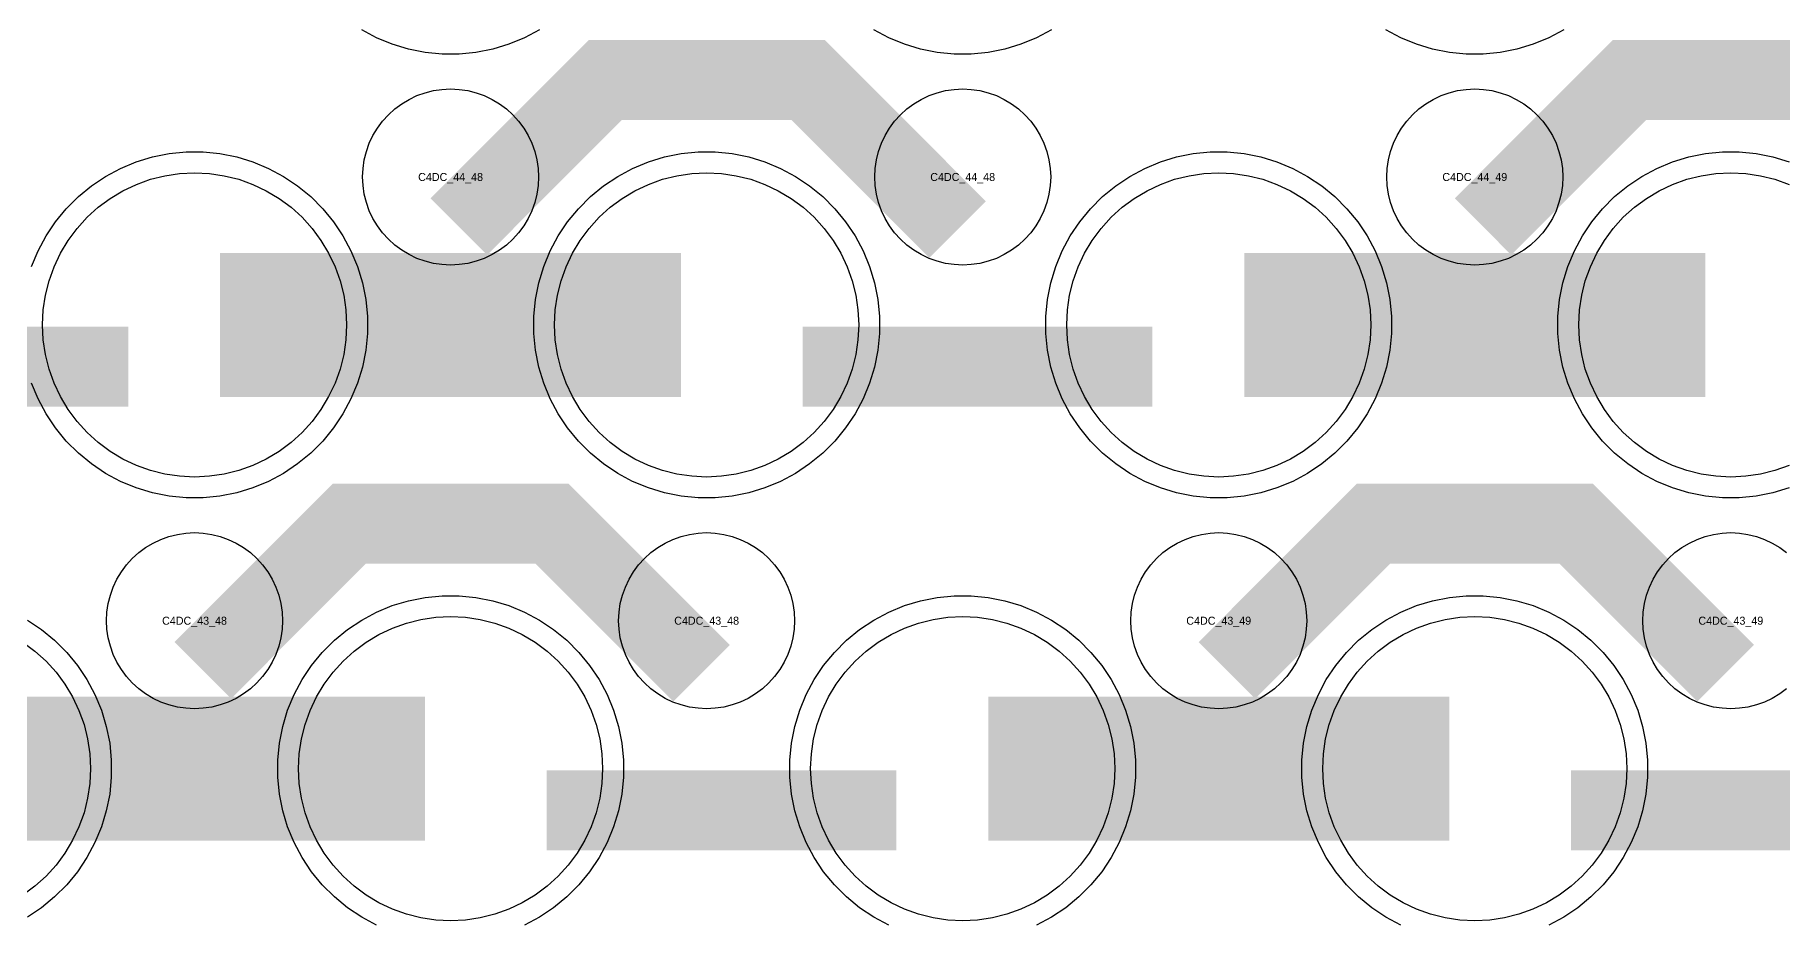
# Model space of a CAD drawing. Extents: x -11880 to 11880, y -14992 to 14992.
# Drawn here: x 3310 to 3856, y -8930 to -8652 of the extents above; entities that cross this region are included whole.
import ezdxf
from ezdxf.enums import TextEntityAlignment as Align

# ---------------------------------------------------------------- set-up
doc = ezdxf.new("R2010")
doc.units = 0
doc.header["$MEASUREMENT"] = 0
for name, color, linetype in [('GDS_775_DT_237', 138, 'CONTINUOUS'), ('RDL1_FS', 34, 'CONTINUOUS'), ('RDL_BS', 160, 'CONTINUOUS')]:
    doc.layers.add(name, color=color, linetype=linetype)

msp = doc.modelspace()

# ---------------------------------------------------------------- linework, layer by layer
at = {"layer": 'RDL1_FS'}
for points in [[(3360, -8790.254), (3355.343, -8790.025), (3350.732, -8789.341), (3346.209, -8788.209), (3341.819, -8786.637), (3337.605, -8784.645), (3333.605, -8782.247), (3329.86, -8779.469), (3326.406, -8776.339), (3323.276, -8772.885), (3320.498, -8769.14), (3318.1, -8765.14), (3316.108, -8760.926), (3314.536, -8756.536), (3313.404, -8752.013), (3312.72, -8747.402), (3312.491, -8742.745), (3312.72, -8738.088), (3313.404, -8733.477), (3314.536, -8728.954), (3316.108, -8724.564), (3318.1, -8720.35), (3320.498, -8716.35), (3323.276, -8712.605), (3326.406, -8709.151), (3329.86, -8706.021), (3333.605, -8703.243), (3337.605, -8700.845), (3341.819, -8698.853), (3346.209, -8697.281), (3350.732, -8696.149), (3355.343, -8695.465), (3360, -8695.236), (3364.657, -8695.465), (3369.268, -8696.149), (3373.791, -8697.281), (3378.181, -8698.853), (3382.395, -8700.845), (3386.395, -8703.243), (3390.14, -8706.021), (3393.594, -8709.151), (3396.724, -8712.605), (3399.502, -8716.35), (3401.9, -8720.35), (3403.892, -8724.564), (3405.464, -8728.954), (3406.596, -8733.477), (3407.28, -8738.088), (3407.509, -8742.745), (3407.28, -8747.402), (3406.596, -8752.013), (3405.464, -8756.536), (3403.892, -8760.926), (3401.9, -8765.14), (3399.502, -8769.14), (3396.724, -8772.885), (3393.594, -8776.339), (3390.14, -8779.469), (3386.395, -8782.247), (3382.395, -8784.645), (3378.181, -8786.637), (3373.791, -8788.209), (3369.268, -8789.341), (3364.657, -8790.025)], [(3520, -8790.254), (3515.343, -8790.025), (3510.732, -8789.341), (3506.209, -8788.209), (3501.819, -8786.637), (3497.605, -8784.645), (3493.605, -8782.247), (3489.86, -8779.469), (3486.406, -8776.339), (3483.276, -8772.885), (3480.498, -8769.14), (3478.1, -8765.14), (3476.108, -8760.926), (3474.536, -8756.536), (3473.404, -8752.013), (3472.72, -8747.402), (3472.491, -8742.745), (3472.72, -8738.088), (3473.404, -8733.477), (3474.536, -8728.954), (3476.108, -8724.564), (3478.1, -8720.35), (3480.498, -8716.35), (3483.276, -8712.605), (3486.406, -8709.151), (3489.86, -8706.021), (3493.605, -8703.243), (3497.605, -8700.845), (3501.819, -8698.853), (3506.209, -8697.281), (3510.732, -8696.149), (3515.343, -8695.465), (3520, -8695.236), (3524.657, -8695.465), (3529.268, -8696.149), (3533.791, -8697.281), (3538.181, -8698.853), (3542.395, -8700.845), (3546.395, -8703.243), (3550.14, -8706.021), (3553.594, -8709.151), (3556.724, -8712.605), (3559.502, -8716.35), (3561.9, -8720.35), (3563.892, -8724.564), (3565.464, -8728.954), (3566.596, -8733.477), (3567.28, -8738.088), (3567.509, -8742.745), (3567.28, -8747.402), (3566.596, -8752.013), (3565.464, -8756.536), (3563.892, -8760.926), (3561.9, -8765.14), (3559.502, -8769.14), (3556.724, -8772.885), (3553.594, -8776.339), (3550.14, -8779.469), (3546.395, -8782.247), (3542.395, -8784.645), (3538.181, -8786.637), (3533.791, -8788.209), (3529.268, -8789.341), (3524.657, -8790.025)], [(3680, -8790.254), (3675.343, -8790.025), (3670.732, -8789.341), (3666.209, -8788.209), (3661.819, -8786.637), (3657.605, -8784.645), (3653.605, -8782.247), (3649.86, -8779.469), (3646.406, -8776.339), (3643.276, -8772.885), (3640.498, -8769.14), (3638.1, -8765.14), (3636.108, -8760.926), (3634.536, -8756.536), (3633.404, -8752.013), (3632.72, -8747.402), (3632.491, -8742.745), (3632.72, -8738.088), (3633.404, -8733.477), (3634.536, -8728.954), (3636.108, -8724.564), (3638.1, -8720.35), (3640.498, -8716.35), (3643.276, -8712.605), (3646.406, -8709.151), (3649.86, -8706.021), (3653.605, -8703.243), (3657.605, -8700.845), (3661.819, -8698.853), (3666.209, -8697.281), (3670.732, -8696.149), (3675.343, -8695.465), (3680, -8695.236), (3684.657, -8695.465), (3689.268, -8696.149), (3693.791, -8697.281), (3698.181, -8698.853), (3702.395, -8700.845), (3706.395, -8703.243), (3710.14, -8706.021), (3713.594, -8709.151), (3716.724, -8712.605), (3719.502, -8716.35), (3721.9, -8720.35), (3723.892, -8724.564), (3725.464, -8728.954), (3726.596, -8733.477), (3727.28, -8738.088), (3727.509, -8742.745), (3727.28, -8747.402), (3726.596, -8752.013), (3725.464, -8756.536), (3723.892, -8760.926), (3721.9, -8765.14), (3719.502, -8769.14), (3716.724, -8772.885), (3713.594, -8776.339), (3710.14, -8779.469), (3706.395, -8782.247), (3702.395, -8784.645), (3698.181, -8786.637), (3693.791, -8788.209), (3689.268, -8789.341), (3684.657, -8790.025)], [(3440, -8928.819), (3435.343, -8928.59), (3430.732, -8927.906), (3426.209, -8926.774), (3421.819, -8925.202), (3417.605, -8923.21), (3413.605, -8920.812), (3409.86, -8918.034), (3406.406, -8914.904), (3403.276, -8911.45), (3400.498, -8907.705), (3398.1, -8903.705), (3396.108, -8899.491), (3394.536, -8895.101), (3393.404, -8890.578), (3392.72, -8885.967), (3392.491, -8881.31), (3392.72, -8876.653), (3393.404, -8872.042), (3394.536, -8867.519), (3396.108, -8863.129), (3398.1, -8858.915), (3400.498, -8854.915), (3403.276, -8851.17), (3406.406, -8847.716), (3409.86, -8844.586), (3413.605, -8841.808), (3417.605, -8839.41), (3421.819, -8837.418), (3426.209, -8835.846), (3430.732, -8834.714), (3435.343, -8834.03), (3440, -8833.801), (3444.657, -8834.03), (3449.268, -8834.714), (3453.791, -8835.846), (3458.181, -8837.418), (3462.395, -8839.41), (3466.395, -8841.808), (3470.14, -8844.586), (3473.594, -8847.716), (3476.724, -8851.17), (3479.502, -8854.915), (3481.9, -8858.915), (3483.892, -8863.129), (3485.464, -8867.519), (3486.596, -8872.042), (3487.28, -8876.653), (3487.509, -8881.31), (3487.28, -8885.967), (3486.596, -8890.578), (3485.464, -8895.101), (3483.892, -8899.491), (3481.9, -8903.705), (3479.502, -8907.705), (3476.724, -8911.45), (3473.594, -8914.904), (3470.14, -8918.034), (3466.395, -8920.812), (3462.395, -8923.21), (3458.181, -8925.202), (3453.791, -8926.774), (3449.268, -8927.906), (3444.657, -8928.59)], [(3600, -8928.819), (3595.343, -8928.59), (3590.732, -8927.906), (3586.209, -8926.774), (3581.819, -8925.202), (3577.605, -8923.21), (3573.605, -8920.812), (3569.86, -8918.034), (3566.406, -8914.904), (3563.276, -8911.45), (3560.498, -8907.705), (3558.1, -8903.705), (3556.108, -8899.491), (3554.536, -8895.101), (3553.404, -8890.578), (3552.72, -8885.967), (3552.491, -8881.31), (3552.72, -8876.653), (3553.404, -8872.042), (3554.536, -8867.519), (3556.108, -8863.129), (3558.1, -8858.915), (3560.498, -8854.915), (3563.276, -8851.17), (3566.406, -8847.716), (3569.86, -8844.586), (3573.605, -8841.808), (3577.605, -8839.41), (3581.819, -8837.418), (3586.209, -8835.846), (3590.732, -8834.714), (3595.343, -8834.03), (3600, -8833.801), (3604.657, -8834.03), (3609.268, -8834.714), (3613.791, -8835.846), (3618.181, -8837.418), (3622.395, -8839.41), (3626.395, -8841.808), (3630.14, -8844.586), (3633.594, -8847.716), (3636.724, -8851.17), (3639.502, -8854.915), (3641.9, -8858.915), (3643.892, -8863.129), (3645.464, -8867.519), (3646.596, -8872.042), (3647.28, -8876.653), (3647.509, -8881.31), (3647.28, -8885.967), (3646.596, -8890.578), (3645.464, -8895.101), (3643.892, -8899.491), (3641.9, -8903.705), (3639.502, -8907.705), (3636.724, -8911.45), (3633.594, -8914.904), (3630.14, -8918.034), (3626.395, -8920.812), (3622.395, -8923.21), (3618.181, -8925.202), (3613.791, -8926.774), (3609.268, -8927.906), (3604.657, -8928.59)], [(3760, -8928.819), (3755.343, -8928.59), (3750.732, -8927.906), (3746.209, -8926.774), (3741.819, -8925.202), (3737.605, -8923.21), (3733.605, -8920.812), (3729.86, -8918.034), (3726.406, -8914.904), (3723.276, -8911.45), (3720.498, -8907.705), (3718.1, -8903.705), (3716.108, -8899.491), (3714.536, -8895.101), (3713.404, -8890.578), (3712.72, -8885.967), (3712.491, -8881.31), (3712.72, -8876.653), (3713.404, -8872.042), (3714.536, -8867.519), (3716.108, -8863.129), (3718.1, -8858.915), (3720.498, -8854.915), (3723.276, -8851.17), (3726.406, -8847.716), (3729.86, -8844.586), (3733.605, -8841.808), (3737.605, -8839.41), (3741.819, -8837.418), (3746.209, -8835.846), (3750.732, -8834.714), (3755.343, -8834.03), (3760, -8833.801), (3764.657, -8834.03), (3769.268, -8834.714), (3773.791, -8835.846), (3778.181, -8837.418), (3782.395, -8839.41), (3786.395, -8841.808), (3790.14, -8844.586), (3793.594, -8847.716), (3796.724, -8851.17), (3799.502, -8854.915), (3801.9, -8858.915), (3803.892, -8863.129), (3805.464, -8867.519), (3806.596, -8872.042), (3807.28, -8876.653), (3807.509, -8881.31), (3807.28, -8885.967), (3806.596, -8890.578), (3805.464, -8895.101), (3803.892, -8899.491), (3801.9, -8903.705), (3799.502, -8907.705), (3796.724, -8911.45), (3793.594, -8914.904), (3790.14, -8918.034), (3786.395, -8920.812), (3782.395, -8923.21), (3778.181, -8925.202), (3773.791, -8926.774), (3769.268, -8927.906), (3764.657, -8928.59)]]:
    msp.add_lwpolyline(points, close=True, dxfattribs=at)
for points in [[(3858.181, -8786.637), (3853.791, -8788.209), (3849.268, -8789.341), (3844.657, -8790.025), (3840, -8790.254), (3835.343, -8790.025), (3830.732, -8789.341), (3826.209, -8788.209), (3821.819, -8786.637), (3817.605, -8784.645), (3813.605, -8782.247), (3809.86, -8779.469), (3806.406, -8776.339), (3803.276, -8772.885), (3800.498, -8769.14), (3798.1, -8765.14), (3796.108, -8760.926), (3794.536, -8756.536), (3793.404, -8752.013), (3792.72, -8747.402), (3792.491, -8742.745), (3792.72, -8738.088), (3793.404, -8733.477), (3794.536, -8728.954), (3796.108, -8724.564), (3798.1, -8720.35), (3800.498, -8716.35), (3803.276, -8712.605), (3806.406, -8709.151), (3809.86, -8706.021), (3813.605, -8703.243), (3817.605, -8700.845), (3821.819, -8698.853), (3826.209, -8697.281), (3830.732, -8696.149), (3835.343, -8695.465), (3840, -8695.236), (3844.657, -8695.465), (3849.268, -8696.149), (3853.791, -8697.281), (3858.181, -8698.853)], [(3306.395, -8841.808), (3310.14, -8844.586), (3313.594, -8847.716), (3316.724, -8851.17), (3319.502, -8854.915), (3321.9, -8858.915), (3323.892, -8863.129), (3325.464, -8867.519), (3326.596, -8872.042), (3327.28, -8876.653), (3327.509, -8881.31), (3327.28, -8885.967), (3326.596, -8890.578), (3325.464, -8895.101), (3323.892, -8899.491), (3321.9, -8903.705), (3319.502, -8907.705), (3316.724, -8911.45), (3313.594, -8914.904), (3310.14, -8918.034), (3306.395, -8920.812)]]:
    msp.add_lwpolyline(points, dxfattribs=at)
for points in [[(3368.002, -8742.745, 45, 45, 0), (3440.002, -8742.745, 45, 45, 0)], [(3440.002, -8742.745, 45, 45, 0), (3512.002, -8742.745, 45, 45, 0)], [(3688.002, -8742.745, 45, 45, 0), (3760.002, -8742.745, 45, 45, 0)], [(3760.002, -8742.745, 45, 45, 0), (3832.002, -8742.745, 45, 45, 0)], [(3288.002, -8881.31, 45, 45, 0), (3360.002, -8881.31, 45, 45, 0)], [(3360.002, -8881.31, 45, 45, 0), (3432.002, -8881.31, 45, 45, 0)], [(3608.002, -8881.31, 45, 45, 0), (3680.002, -8881.31, 45, 45, 0)], [(3680.002, -8881.31, 45, 45, 0), (3752.002, -8881.31, 45, 45, 0)]]:
    msp.add_lwpolyline(points, format="xyseb", dxfattribs=at)
at = {"layer": 'RDL_BS'}
for points in [[(3467.777, -8650.563), (3463.115, -8653.055), (3458.205, -8655.086), (3453.165, -8656.617), (3447.938, -8657.663), (3442.644, -8658.18), (3437.356, -8658.18), (3432.062, -8657.663), (3426.835, -8656.617), (3421.795, -8655.086), (3416.885, -8653.055), (3412.223, -8650.563)], [(3627.777, -8650.563), (3623.115, -8653.055), (3618.205, -8655.086), (3613.165, -8656.617), (3607.938, -8657.663), (3602.644, -8658.18), (3597.356, -8658.18), (3592.062, -8657.663), (3586.835, -8656.617), (3581.795, -8655.086), (3576.885, -8653.055), (3572.223, -8650.563)], [(3787.777, -8650.563), (3783.115, -8653.055), (3778.205, -8655.086), (3773.165, -8656.617), (3767.938, -8657.663), (3762.644, -8658.18), (3757.356, -8658.18), (3752.062, -8657.663), (3746.835, -8656.617), (3741.795, -8655.086), (3736.885, -8653.055), (3732.223, -8650.563)], [(3309.094, -8724.54), (3311.125, -8719.63), (3313.617, -8714.968), (3316.564, -8710.554), (3319.926, -8706.453), (3323.708, -8702.671), (3327.809, -8699.309), (3332.223, -8696.362), (3336.885, -8693.87), (3341.795, -8691.839), (3346.835, -8690.308), (3352.062, -8689.262), (3357.356, -8688.745), (3362.644, -8688.745), (3367.938, -8689.262), (3373.165, -8690.308), (3378.205, -8691.839), (3383.115, -8693.87), (3387.777, -8696.362), (3392.191, -8699.309), (3396.292, -8702.671), (3400.074, -8706.453), (3403.436, -8710.554), (3406.383, -8714.968), (3408.875, -8719.63), (3410.906, -8724.54), (3412.437, -8729.58), (3413.483, -8734.807), (3414, -8740.101), (3414, -8745.389), (3413.483, -8750.683), (3412.437, -8755.91), (3410.906, -8760.95), (3408.875, -8765.86), (3406.383, -8770.522), (3403.436, -8774.936), (3400.074, -8779.037), (3396.292, -8782.819), (3392.191, -8786.181), (3387.777, -8789.128), (3383.115, -8791.62), (3378.205, -8793.651), (3373.165, -8795.182), (3367.938, -8796.228), (3362.644, -8796.745), (3357.356, -8796.745), (3352.062, -8796.228), (3346.835, -8795.182), (3341.795, -8793.651), (3336.885, -8791.62), (3332.223, -8789.128), (3327.809, -8786.181), (3323.708, -8782.819), (3319.926, -8779.037), (3316.564, -8774.936), (3313.617, -8770.522), (3311.125, -8765.86), (3309.094, -8760.95)], [(3858.205, -8793.651), (3853.165, -8795.182), (3847.938, -8796.228), (3842.644, -8796.745), (3837.356, -8796.745), (3832.062, -8796.228), (3826.835, -8795.182), (3821.795, -8793.651), (3816.885, -8791.62), (3812.223, -8789.128), (3807.809, -8786.181), (3803.708, -8782.819), (3799.926, -8779.037), (3796.564, -8774.936), (3793.617, -8770.522), (3791.125, -8765.86), (3789.094, -8760.95), (3787.563, -8755.91), (3786.517, -8750.683), (3786, -8745.389), (3786, -8740.101), (3786.517, -8734.807), (3787.563, -8729.58), (3789.094, -8724.54), (3791.125, -8719.63), (3793.617, -8714.968), (3796.564, -8710.554), (3799.926, -8706.453), (3803.708, -8702.671), (3807.809, -8699.309), (3812.223, -8696.362), (3816.885, -8693.87), (3821.795, -8691.839), (3826.835, -8690.308), (3832.062, -8689.262), (3837.356, -8688.745), (3842.644, -8688.745), (3847.938, -8689.262), (3853.165, -8690.308), (3858.205, -8691.839)], [(3857.443, -8856.376), (3855.28, -8857.979), (3852.956, -8859.372), (3850.519, -8860.524), (3847.984, -8861.431), (3845.365, -8862.088), (3842.693, -8862.484), (3840, -8862.616), (3837.307, -8862.484), (3834.635, -8862.088), (3832.016, -8861.431), (3829.481, -8860.524), (3827.044, -8859.372), (3824.72, -8857.979), (3822.557, -8856.376), (3820.558, -8854.564), (3818.746, -8852.565), (3817.143, -8850.402), (3815.75, -8848.078), (3814.598, -8845.641), (3813.691, -8843.106), (3813.034, -8840.487), (3812.638, -8837.815), (3812.506, -8835.122), (3812.638, -8832.429), (3813.034, -8829.757), (3813.691, -8827.138), (3814.598, -8824.603), (3815.75, -8822.166), (3817.143, -8819.842), (3818.746, -8817.679), (3820.558, -8815.68), (3822.557, -8813.868), (3824.72, -8812.265), (3827.044, -8810.872), (3829.481, -8809.72), (3832.016, -8808.813), (3834.635, -8808.156), (3837.307, -8807.76), (3840, -8807.628), (3842.693, -8807.76), (3845.365, -8808.156), (3847.984, -8808.813), (3850.519, -8809.72), (3852.956, -8810.872), (3855.28, -8812.265), (3857.443, -8813.868)], [(3416.885, -8930.185), (3412.223, -8927.693), (3407.809, -8924.746), (3403.708, -8921.384), (3399.926, -8917.602), (3396.564, -8913.501), (3393.617, -8909.087), (3391.125, -8904.425), (3389.094, -8899.515), (3387.563, -8894.475), (3386.517, -8889.248), (3386, -8883.954), (3386, -8878.666), (3386.517, -8873.372), (3387.563, -8868.145), (3389.094, -8863.105), (3391.125, -8858.195), (3393.617, -8853.533), (3396.564, -8849.119), (3399.926, -8845.018), (3403.708, -8841.236), (3407.809, -8837.874), (3412.223, -8834.927), (3416.885, -8832.435), (3421.795, -8830.404), (3426.835, -8828.873), (3432.062, -8827.827), (3437.356, -8827.31), (3442.644, -8827.31), (3447.938, -8827.827), (3453.165, -8828.873), (3458.205, -8830.404), (3463.115, -8832.435), (3467.777, -8834.927), (3472.191, -8837.874), (3476.292, -8841.236), (3480.074, -8845.018), (3483.436, -8849.119), (3486.383, -8853.533), (3488.875, -8858.195), (3490.906, -8863.105), (3492.437, -8868.145), (3493.483, -8873.372), (3494, -8878.666), (3494, -8883.954), (3493.483, -8889.248), (3492.437, -8894.475), (3490.906, -8899.515), (3488.875, -8904.425), (3486.383, -8909.087), (3483.436, -8913.501), (3480.074, -8917.602), (3476.292, -8921.384), (3472.191, -8924.746), (3467.777, -8927.693), (3463.115, -8930.185)], [(3576.885, -8930.185), (3572.223, -8927.693), (3567.809, -8924.746), (3563.708, -8921.384), (3559.926, -8917.602), (3556.564, -8913.501), (3553.617, -8909.087), (3551.125, -8904.425), (3549.094, -8899.515), (3547.563, -8894.475), (3546.517, -8889.248), (3546, -8883.954), (3546, -8878.666), (3546.517, -8873.372), (3547.563, -8868.145), (3549.094, -8863.105), (3551.125, -8858.195), (3553.617, -8853.533), (3556.564, -8849.119), (3559.926, -8845.018), (3563.708, -8841.236), (3567.809, -8837.874), (3572.223, -8834.927), (3576.885, -8832.435), (3581.795, -8830.404), (3586.835, -8828.873), (3592.062, -8827.827), (3597.356, -8827.31), (3602.644, -8827.31), (3607.938, -8827.827), (3613.165, -8828.873), (3618.205, -8830.404), (3623.115, -8832.435), (3627.777, -8834.927), (3632.191, -8837.874), (3636.292, -8841.236), (3640.074, -8845.018), (3643.436, -8849.119), (3646.383, -8853.533), (3648.875, -8858.195), (3650.906, -8863.105), (3652.437, -8868.145), (3653.483, -8873.372), (3654, -8878.666), (3654, -8883.954), (3653.483, -8889.248), (3652.437, -8894.475), (3650.906, -8899.515), (3648.875, -8904.425), (3646.383, -8909.087), (3643.436, -8913.501), (3640.074, -8917.602), (3636.292, -8921.384), (3632.191, -8924.746), (3627.777, -8927.693), (3623.115, -8930.185)], [(3736.885, -8930.185), (3732.223, -8927.693), (3727.809, -8924.746), (3723.708, -8921.384), (3719.926, -8917.602), (3716.564, -8913.501), (3713.617, -8909.087), (3711.125, -8904.425), (3709.094, -8899.515), (3707.563, -8894.475), (3706.517, -8889.248), (3706, -8883.954), (3706, -8878.666), (3706.517, -8873.372), (3707.563, -8868.145), (3709.094, -8863.105), (3711.125, -8858.195), (3713.617, -8853.533), (3716.564, -8849.119), (3719.926, -8845.018), (3723.708, -8841.236), (3727.809, -8837.874), (3732.223, -8834.927), (3736.885, -8832.435), (3741.795, -8830.404), (3746.835, -8828.873), (3752.062, -8827.827), (3757.356, -8827.31), (3762.644, -8827.31), (3767.938, -8827.827), (3773.165, -8828.873), (3778.205, -8830.404), (3783.115, -8832.435), (3787.777, -8834.927), (3792.191, -8837.874), (3796.292, -8841.236), (3800.074, -8845.018), (3803.436, -8849.119), (3806.383, -8853.533), (3808.875, -8858.195), (3810.906, -8863.105), (3812.437, -8868.145), (3813.483, -8873.372), (3814, -8878.666), (3814, -8883.954), (3813.483, -8889.248), (3812.437, -8894.475), (3810.906, -8899.515), (3808.875, -8904.425), (3806.383, -8909.087), (3803.436, -8913.501), (3800.074, -8917.602), (3796.292, -8921.384), (3792.191, -8924.746), (3787.777, -8927.693), (3783.115, -8930.185)], [(3307.777, -8834.927), (3312.191, -8837.874), (3316.292, -8841.236), (3320.074, -8845.018), (3323.436, -8849.119), (3326.383, -8853.533), (3328.875, -8858.195), (3330.906, -8863.105), (3332.437, -8868.145), (3333.483, -8873.372), (3334, -8878.666), (3334, -8883.954), (3333.483, -8889.248), (3332.437, -8894.475), (3330.906, -8899.515), (3328.875, -8904.425), (3326.383, -8909.087), (3323.436, -8913.501), (3320.074, -8917.602), (3316.292, -8921.384), (3312.191, -8924.746), (3307.777, -8927.693)]]:
    msp.add_lwpolyline(points, dxfattribs=at)
for points in [[(3442.562, -8712.059, 25, 25, 0), (3488.377, -8666.244, 25, 25, 0), (3521.93, -8666.244, 25, 25, 0)], [(3598.401, -8712.958, 25, 25, 0), (3551.687, -8666.244, 25, 25, 0), (3521.929, -8666.244, 25, 25, 0)], [(3762.562, -8712.059, 25, 25, 0), (3808.377, -8666.244, 25, 25, 0), (3841.93, -8666.244, 25, 25, 0)], [(3918.401, -8712.958, 25, 25, 0), (3871.687, -8666.244, 25, 25, 0), (3841.929, -8666.244, 25, 25, 0)], [(3230.016, -8755.758, 25, 25, 0), (3339.281, -8755.758, 25, 25, 0)], [(3550.016, -8755.758, 25, 25, 0), (3659.281, -8755.758, 25, 25, 0)], [(3362.562, -8850.624, 25, 25, 0), (3408.377, -8804.809, 25, 25, 0), (3441.93, -8804.809, 25, 25, 0)], [(3518.401, -8851.523, 25, 25, 0), (3471.687, -8804.809, 25, 25, 0), (3441.929, -8804.809, 25, 25, 0)], [(3682.562, -8850.624, 25, 25, 0), (3728.377, -8804.809, 25, 25, 0), (3761.93, -8804.809, 25, 25, 0)], [(3838.401, -8851.523, 25, 25, 0), (3791.687, -8804.809, 25, 25, 0), (3761.929, -8804.809, 25, 25, 0)], [(3470.016, -8894.323, 25, 25, 0), (3579.281, -8894.323, 25, 25, 0)], [(3790.016, -8894.323, 25, 25, 0), (3899.281, -8894.323, 25, 25, 0)]]:
    msp.add_lwpolyline(points, format="xyseb", dxfattribs=at)
for points in [[(3440, -8724.051), (3437.307, -8723.919), (3434.635, -8723.523), (3432.016, -8722.866), (3429.481, -8721.959), (3427.044, -8720.807), (3424.72, -8719.414), (3422.557, -8717.811), (3420.558, -8715.999), (3418.746, -8714), (3417.143, -8711.837), (3415.75, -8709.513), (3414.598, -8707.076), (3413.691, -8704.541), (3413.034, -8701.922), (3412.638, -8699.25), (3412.506, -8696.557), (3412.638, -8693.864), (3413.034, -8691.192), (3413.691, -8688.573), (3414.598, -8686.038), (3415.75, -8683.601), (3417.143, -8681.277), (3418.746, -8679.114), (3420.558, -8677.115), (3422.557, -8675.303), (3424.72, -8673.7), (3427.044, -8672.307), (3429.481, -8671.155), (3432.016, -8670.248), (3434.635, -8669.591), (3437.307, -8669.195), (3440, -8669.063), (3442.693, -8669.195), (3445.365, -8669.591), (3447.984, -8670.248), (3450.519, -8671.155), (3452.956, -8672.307), (3455.28, -8673.7), (3457.443, -8675.303), (3459.442, -8677.115), (3461.254, -8679.114), (3462.857, -8681.277), (3464.25, -8683.601), (3465.402, -8686.038), (3466.309, -8688.573), (3466.966, -8691.192), (3467.362, -8693.864), (3467.494, -8696.557), (3467.362, -8699.25), (3466.966, -8701.922), (3466.309, -8704.541), (3465.402, -8707.076), (3464.25, -8709.513), (3462.857, -8711.837), (3461.254, -8714), (3459.442, -8715.999), (3457.443, -8717.811), (3455.28, -8719.414), (3452.956, -8720.807), (3450.519, -8721.959), (3447.984, -8722.866), (3445.365, -8723.523), (3442.693, -8723.919)], [(3600, -8724.051), (3597.307, -8723.919), (3594.635, -8723.523), (3592.016, -8722.866), (3589.481, -8721.959), (3587.044, -8720.807), (3584.72, -8719.414), (3582.557, -8717.811), (3580.558, -8715.999), (3578.746, -8714), (3577.143, -8711.837), (3575.75, -8709.513), (3574.598, -8707.076), (3573.691, -8704.541), (3573.034, -8701.922), (3572.638, -8699.25), (3572.506, -8696.557), (3572.638, -8693.864), (3573.034, -8691.192), (3573.691, -8688.573), (3574.598, -8686.038), (3575.75, -8683.601), (3577.143, -8681.277), (3578.746, -8679.114), (3580.558, -8677.115), (3582.557, -8675.303), (3584.72, -8673.7), (3587.044, -8672.307), (3589.481, -8671.155), (3592.016, -8670.248), (3594.635, -8669.591), (3597.307, -8669.195), (3600, -8669.063), (3602.693, -8669.195), (3605.365, -8669.591), (3607.984, -8670.248), (3610.519, -8671.155), (3612.956, -8672.307), (3615.28, -8673.7), (3617.443, -8675.303), (3619.442, -8677.115), (3621.254, -8679.114), (3622.857, -8681.277), (3624.25, -8683.601), (3625.402, -8686.038), (3626.309, -8688.573), (3626.966, -8691.192), (3627.362, -8693.864), (3627.494, -8696.557), (3627.362, -8699.25), (3626.966, -8701.922), (3626.309, -8704.541), (3625.402, -8707.076), (3624.25, -8709.513), (3622.857, -8711.837), (3621.254, -8714), (3619.442, -8715.999), (3617.443, -8717.811), (3615.28, -8719.414), (3612.956, -8720.807), (3610.519, -8721.959), (3607.984, -8722.866), (3605.365, -8723.523), (3602.693, -8723.919)], [(3760, -8724.051), (3757.307, -8723.919), (3754.635, -8723.523), (3752.016, -8722.866), (3749.481, -8721.959), (3747.044, -8720.807), (3744.72, -8719.414), (3742.557, -8717.811), (3740.558, -8715.999), (3738.746, -8714), (3737.143, -8711.837), (3735.75, -8709.513), (3734.598, -8707.076), (3733.691, -8704.541), (3733.034, -8701.922), (3732.638, -8699.25), (3732.506, -8696.557), (3732.638, -8693.864), (3733.034, -8691.192), (3733.691, -8688.573), (3734.598, -8686.038), (3735.75, -8683.601), (3737.143, -8681.277), (3738.746, -8679.114), (3740.558, -8677.115), (3742.557, -8675.303), (3744.72, -8673.7), (3747.044, -8672.307), (3749.481, -8671.155), (3752.016, -8670.248), (3754.635, -8669.591), (3757.307, -8669.195), (3760, -8669.063), (3762.693, -8669.195), (3765.365, -8669.591), (3767.984, -8670.248), (3770.519, -8671.155), (3772.956, -8672.307), (3775.28, -8673.7), (3777.443, -8675.303), (3779.442, -8677.115), (3781.254, -8679.114), (3782.857, -8681.277), (3784.25, -8683.601), (3785.402, -8686.038), (3786.309, -8688.573), (3786.966, -8691.192), (3787.362, -8693.864), (3787.494, -8696.557), (3787.362, -8699.25), (3786.966, -8701.922), (3786.309, -8704.541), (3785.402, -8707.076), (3784.25, -8709.513), (3782.857, -8711.837), (3781.254, -8714), (3779.442, -8715.999), (3777.443, -8717.811), (3775.28, -8719.414), (3772.956, -8720.807), (3770.519, -8721.959), (3767.984, -8722.866), (3765.365, -8723.523), (3762.693, -8723.919)], [(3517.356, -8796.745), (3512.062, -8796.228), (3506.835, -8795.182), (3501.795, -8793.651), (3496.885, -8791.62), (3492.223, -8789.128), (3487.809, -8786.181), (3483.708, -8782.819), (3479.926, -8779.037), (3476.564, -8774.936), (3473.617, -8770.522), (3471.125, -8765.86), (3469.094, -8760.95), (3467.563, -8755.91), (3466.517, -8750.683), (3466, -8745.389), (3466, -8740.101), (3466.517, -8734.807), (3467.563, -8729.58), (3469.094, -8724.54), (3471.125, -8719.63), (3473.617, -8714.968), (3476.564, -8710.554), (3479.926, -8706.453), (3483.708, -8702.671), (3487.809, -8699.309), (3492.223, -8696.362), (3496.885, -8693.87), (3501.795, -8691.839), (3506.835, -8690.308), (3512.062, -8689.262), (3517.356, -8688.745), (3522.644, -8688.745), (3527.938, -8689.262), (3533.165, -8690.308), (3538.205, -8691.839), (3543.115, -8693.87), (3547.777, -8696.362), (3552.191, -8699.309), (3556.292, -8702.671), (3560.074, -8706.453), (3563.436, -8710.554), (3566.383, -8714.968), (3568.875, -8719.63), (3570.906, -8724.54), (3572.437, -8729.58), (3573.483, -8734.807), (3574, -8740.101), (3574, -8745.389), (3573.483, -8750.683), (3572.437, -8755.91), (3570.906, -8760.95), (3568.875, -8765.86), (3566.383, -8770.522), (3563.436, -8774.936), (3560.074, -8779.037), (3556.292, -8782.819), (3552.191, -8786.181), (3547.777, -8789.128), (3543.115, -8791.62), (3538.205, -8793.651), (3533.165, -8795.182), (3527.938, -8796.228), (3522.644, -8796.745)], [(3677.356, -8796.745), (3672.062, -8796.228), (3666.835, -8795.182), (3661.795, -8793.651), (3656.885, -8791.62), (3652.223, -8789.128), (3647.809, -8786.181), (3643.708, -8782.819), (3639.926, -8779.037), (3636.564, -8774.936), (3633.617, -8770.522), (3631.125, -8765.86), (3629.094, -8760.95), (3627.563, -8755.91), (3626.517, -8750.683), (3626, -8745.389), (3626, -8740.101), (3626.517, -8734.807), (3627.563, -8729.58), (3629.094, -8724.54), (3631.125, -8719.63), (3633.617, -8714.968), (3636.564, -8710.554), (3639.926, -8706.453), (3643.708, -8702.671), (3647.809, -8699.309), (3652.223, -8696.362), (3656.885, -8693.87), (3661.795, -8691.839), (3666.835, -8690.308), (3672.062, -8689.262), (3677.356, -8688.745), (3682.644, -8688.745), (3687.938, -8689.262), (3693.165, -8690.308), (3698.205, -8691.839), (3703.115, -8693.87), (3707.777, -8696.362), (3712.191, -8699.309), (3716.292, -8702.671), (3720.074, -8706.453), (3723.436, -8710.554), (3726.383, -8714.968), (3728.875, -8719.63), (3730.906, -8724.54), (3732.437, -8729.58), (3733.483, -8734.807), (3734, -8740.101), (3734, -8745.389), (3733.483, -8750.683), (3732.437, -8755.91), (3730.906, -8760.95), (3728.875, -8765.86), (3726.383, -8770.522), (3723.436, -8774.936), (3720.074, -8779.037), (3716.292, -8782.819), (3712.191, -8786.181), (3707.777, -8789.128), (3703.115, -8791.62), (3698.205, -8793.651), (3693.165, -8795.182), (3687.938, -8796.228), (3682.644, -8796.745)], [(3360, -8862.616), (3357.307, -8862.484), (3354.635, -8862.088), (3352.016, -8861.431), (3349.481, -8860.524), (3347.044, -8859.372), (3344.72, -8857.979), (3342.557, -8856.376), (3340.558, -8854.564), (3338.746, -8852.565), (3337.143, -8850.402), (3335.75, -8848.078), (3334.598, -8845.641), (3333.691, -8843.106), (3333.034, -8840.487), (3332.638, -8837.815), (3332.506, -8835.122), (3332.638, -8832.429), (3333.034, -8829.757), (3333.691, -8827.138), (3334.598, -8824.603), (3335.75, -8822.166), (3337.143, -8819.842), (3338.746, -8817.679), (3340.558, -8815.68), (3342.557, -8813.868), (3344.72, -8812.265), (3347.044, -8810.872), (3349.481, -8809.72), (3352.016, -8808.813), (3354.635, -8808.156), (3357.307, -8807.76), (3360, -8807.628), (3362.693, -8807.76), (3365.365, -8808.156), (3367.984, -8808.813), (3370.519, -8809.72), (3372.956, -8810.872), (3375.28, -8812.265), (3377.443, -8813.868), (3379.442, -8815.68), (3381.254, -8817.679), (3382.857, -8819.842), (3384.25, -8822.166), (3385.402, -8824.603), (3386.309, -8827.138), (3386.966, -8829.757), (3387.362, -8832.429), (3387.494, -8835.122), (3387.362, -8837.815), (3386.966, -8840.487), (3386.309, -8843.106), (3385.402, -8845.641), (3384.25, -8848.078), (3382.857, -8850.402), (3381.254, -8852.565), (3379.442, -8854.564), (3377.443, -8856.376), (3375.28, -8857.979), (3372.956, -8859.372), (3370.519, -8860.524), (3367.984, -8861.431), (3365.365, -8862.088), (3362.693, -8862.484)], [(3520, -8862.616), (3517.307, -8862.484), (3514.635, -8862.088), (3512.016, -8861.431), (3509.481, -8860.524), (3507.044, -8859.372), (3504.72, -8857.979), (3502.557, -8856.376), (3500.558, -8854.564), (3498.746, -8852.565), (3497.143, -8850.402), (3495.75, -8848.078), (3494.598, -8845.641), (3493.691, -8843.106), (3493.034, -8840.487), (3492.638, -8837.815), (3492.506, -8835.122), (3492.638, -8832.429), (3493.034, -8829.757), (3493.691, -8827.138), (3494.598, -8824.603), (3495.75, -8822.166), (3497.143, -8819.842), (3498.746, -8817.679), (3500.558, -8815.68), (3502.557, -8813.868), (3504.72, -8812.265), (3507.044, -8810.872), (3509.481, -8809.72), (3512.016, -8808.813), (3514.635, -8808.156), (3517.307, -8807.76), (3520, -8807.628), (3522.693, -8807.76), (3525.365, -8808.156), (3527.984, -8808.813), (3530.519, -8809.72), (3532.956, -8810.872), (3535.28, -8812.265), (3537.443, -8813.868), (3539.442, -8815.68), (3541.254, -8817.679), (3542.857, -8819.842), (3544.25, -8822.166), (3545.402, -8824.603), (3546.309, -8827.138), (3546.966, -8829.757), (3547.362, -8832.429), (3547.494, -8835.122), (3547.362, -8837.815), (3546.966, -8840.487), (3546.309, -8843.106), (3545.402, -8845.641), (3544.25, -8848.078), (3542.857, -8850.402), (3541.254, -8852.565), (3539.442, -8854.564), (3537.443, -8856.376), (3535.28, -8857.979), (3532.956, -8859.372), (3530.519, -8860.524), (3527.984, -8861.431), (3525.365, -8862.088), (3522.693, -8862.484)], [(3680, -8862.616), (3677.307, -8862.484), (3674.635, -8862.088), (3672.016, -8861.431), (3669.481, -8860.524), (3667.044, -8859.372), (3664.72, -8857.979), (3662.557, -8856.376), (3660.558, -8854.564), (3658.746, -8852.565), (3657.143, -8850.402), (3655.75, -8848.078), (3654.598, -8845.641), (3653.691, -8843.106), (3653.034, -8840.487), (3652.638, -8837.815), (3652.506, -8835.122), (3652.638, -8832.429), (3653.034, -8829.757), (3653.691, -8827.138), (3654.598, -8824.603), (3655.75, -8822.166), (3657.143, -8819.842), (3658.746, -8817.679), (3660.558, -8815.68), (3662.557, -8813.868), (3664.72, -8812.265), (3667.044, -8810.872), (3669.481, -8809.72), (3672.016, -8808.813), (3674.635, -8808.156), (3677.307, -8807.76), (3680, -8807.628), (3682.693, -8807.76), (3685.365, -8808.156), (3687.984, -8808.813), (3690.519, -8809.72), (3692.956, -8810.872), (3695.28, -8812.265), (3697.443, -8813.868), (3699.442, -8815.68), (3701.254, -8817.679), (3702.857, -8819.842), (3704.25, -8822.166), (3705.402, -8824.603), (3706.309, -8827.138), (3706.966, -8829.757), (3707.362, -8832.429), (3707.494, -8835.122), (3707.362, -8837.815), (3706.966, -8840.487), (3706.309, -8843.106), (3705.402, -8845.641), (3704.25, -8848.078), (3702.857, -8850.402), (3701.254, -8852.565), (3699.442, -8854.564), (3697.443, -8856.376), (3695.28, -8857.979), (3692.956, -8859.372), (3690.519, -8860.524), (3687.984, -8861.431), (3685.365, -8862.088), (3682.693, -8862.484)]]:
    msp.add_lwpolyline(points, close=True, dxfattribs=at)

# ---------------------------------------------------------------- texts
at = {"layer": 'GDS_775_DT_237'}
for s, p in [('C4DC_44_48', (3440, -8696.557)), ('C4DC_44_48', (3440, -8696.557)), ('C4DC_44_48', (3600, -8696.557)), ('C4DC_44_48', (3600, -8696.557)), ('C4DC_44_49', (3760, -8696.557)), ('C4DC_44_49', (3760, -8696.557)), ('C4DC_43_48', (3360, -8835.122)), ('C4DC_43_48', (3360, -8835.122)), ('C4DC_43_48', (3520, -8835.122)), ('C4DC_43_48', (3520, -8835.122)), ('C4DC_43_49', (3680, -8835.122)), ('C4DC_43_49', (3680, -8835.122)), ('C4DC_43_49', (3840, -8835.122)), ('C4DC_43_49', (3840, -8835.122))]:
    msp.add_text(s, height=2.5, dxfattribs=at).set_placement(p, align=Align.MIDDLE_CENTER)

doc.saveas('drawing.dxf')
